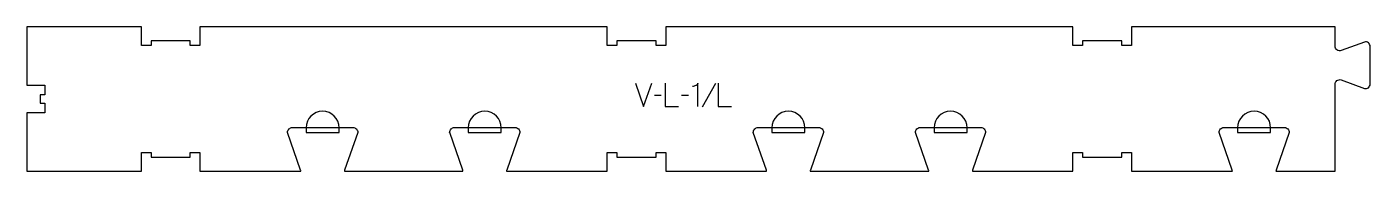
# Model space of a CAD drawing. Extents: x 0 to 1731, y 0 to 186.
import ezdxf

# ---------------------------------------------------------------- set-up
doc = ezdxf.new("R2010")
doc.units = 0
for name, color, linetype in [('1_ANYTOOL_1MMDEEP_LABELS_S', 2, 'CONTINUOUS'), ('4_ANYTOOL_CUTTHROUGH_OUTSI', 5, 'CONTINUOUS'), ('5_ANYTOOL_HALF_MILL_9MM_IN', 3, 'CONTINUOUS')]:
    doc.layers.add(name, color=color, linetype=linetype)

msp = doc.modelspace()

# ---------------------------------------------------------------- linework, layer by layer
at = {"layer": '1_ANYTOOL_1MMDEEP_LABELS_S'}
for p, q in [((887.128478, 112.818428), (869.942764, 82.046999)), ((817.399907, 97.175571), (808.614192, 97.089856)), ((852.285621, 97.175571), (843.499907, 97.089856))]:
    msp.add_line(p, q, dxfattribs=at)
for points in [[(784.271335, 113.289856), (794.642764, 83.289856), (805.185621, 113.289856)], [(822.542764, 113.289856), (822.542764, 83.289856), (839.642764, 83.289856)], [(890.557049, 113.289856), (890.557049, 83.289856), (907.657049, 83.289856)]]:
    msp.add_lwpolyline(points, dxfattribs=at)
msp.add_lwpolyline([(864.414192, 83.289856), (864.414192, 113.332714, -0.057478), (864.150169, 112.239746, -0.075801), (863.610621, 111.259499, -0.075474), (862.795168, 110.475625, -0.055107), (861.799907, 109.925571, -0.039607), (859.657666, 109.226059, -0.05918), (857.428478, 108.961285)], format="xyb", dxfattribs=at)
at = {"layer": '4_ANYTOOL_CUTTHROUGH_OUTSI'}
msp.add_lwpolyline([(1161.970256, 0, 0.06141), (1161.735346, 1.39487), (1144.839812, 49.667412, -0.084368), (1144.825777, 49.75, -0.414214), (1151.075777, 56), (1229.075777, 56, -0.414214), (1235.325777, 49.75, -0.084368), (1235.311742, 49.667412), (1218.412629, 1.383805, 0.061178), (1218.181214, 0), (1235.644616, 0), (1347.708453, 0), (1347.708453, 23.75, -0.414214), (1347.958453, 24), (1359.958453, 24, -0.414214), (1360.208453, 23.75), (1360.208453, 18), (1410.708453, 18), (1410.708453, 23.75, -0.414214), (1410.958453, 24), (1422.958453, 24, -0.414214), (1423.208453, 23.75), (1423.208453, 0), (1535.688292, 0), (1553.151609, 0, 0.06141), (1552.916698, 1.39487), (1536.021165, 49.667412, -0.084368), (1536.00713, 49.75, -0.414214), (1542.25713, 56), (1620.25713, 56, -0.414214), (1626.50713, 49.75, -0.084368), (1626.493094, 49.667412), (1609.593981, 1.383805, 0.061178), (1609.362567, 0), (1685.46013, 0), (1685.460358, 111.435484, -0.237079), (1687.979542, 116.449814, -0.237079), (1693.506282, 117.421898, -0.015608), (1693.521081, 117.41695), (1723.296755, 106.416967, 0.236335), (1728.36634, 107.315988, 0.237079), (1730.683989, 111.929174), (1730.684445, 160.435258, 0.237079), (1728.366796, 165.048442, 0.237104), (1723.282279, 165.94253), (1693.521077, 154.947931, -0.015604), (1693.506282, 154.942985, -0.237079), (1687.979542, 155.915068, -0.237079), (1685.460358, 160.9294), (1685.460589, 185.500002), (1423.208453, 185.500002), (1423.208453, 161.750002, -0.414214), (1422.958453, 161.500002), (1410.958453, 161.500002, -0.414214), (1410.708453, 161.750002), (1410.708453, 167.500002), (1360.208453, 167.500002), (1360.208453, 161.750002, -0.414214), (1359.958453, 161.500002), (1347.958453, 161.500002, -0.414214), (1347.708453, 161.750002), (1347.708453, 185.500002), (823.121101, 185.500002), (823.121101, 161.750002, -0.414214), (822.871101, 161.500002), (810.871101, 161.500002, -0.414214), (810.621101, 161.750002), (810.621101, 167.500002), (760.121101, 167.500002), (760.121101, 161.750002, -0.414214), (759.871101, 161.500002), (747.871101, 161.500002, -0.414214), (747.621101, 161.750002), (747.621101, 185.500002), (223.033748, 185.500002), (223.033748, 161.750002, -0.414214), (222.783748, 161.500002), (210.783748, 161.500002, -0.414214), (210.533748, 161.750002), (210.533748, 167.500002), (160.033748, 167.500002), (160.033748, 161.750002, -0.414214), (159.783748, 161.500002), (147.783748, 161.500002, -0.414214), (147.533748, 161.750002), (147.533748, 185.500002), (0, 185.500001), (0, 110.500009), (23.053024, 110.500009, -0.414214), (23.303024, 110.250009), (23.303024, 98.250009, -0.414214), (23.053024, 98.000009), (17.303024, 98.000009), (17.303024, 87.500009), (23.053024, 87.500009, -0.414214), (23.303024, 87.250009), (23.303024, 75.250009, -0.414214), (23.053024, 75.000009), (0, 75.000009), (0, 0.000001), (147.533748, 0), (147.533748, 23.75, -0.414214), (147.783748, 24), (159.783748, 24, -0.414214), (160.033748, 23.75), (160.033748, 18), (210.533748, 18), (210.533748, 23.75, -0.414214), (210.783748, 24), (222.783748, 24, -0.414214), (223.033748, 23.75), (223.033748, 0), (335.513587, 0), (352.976903, 0, 0.06141), (352.741993, 1.39487), (335.84646, 49.667412, -0.084368), (335.832424, 49.75, -0.414214), (342.082424, 56), (420.082424, 56, -0.414214), (426.332424, 49.75, -0.084368), (426.318389, 49.667412), (409.419276, 1.383805, 0.061178), (409.187862, 0), (561.882903, 0, 0.06141), (561.647993, 1.39487), (544.75246, 49.667412, -0.084368), (544.738424, 49.75, -0.414214), (550.988424, 56), (628.988424, 56, -0.414214), (635.238424, 49.75, -0.084368), (635.224389, 49.667412), (618.325276, 1.383805, 0.061178), (618.093862, 0), (635.557263, 0), (747.621101, 0), (747.621101, 23.75, -0.414214), (747.871101, 24), (759.871101, 24, -0.414214), (760.121101, 23.75), (760.121101, 18), (810.621101, 18), (810.621101, 23.75, -0.414214), (810.871101, 24), (822.871101, 24, -0.414214), (823.121101, 23.75), (823.121101, 0), (935.600939, 0), (953.064256, 0, 0.06141), (952.829346, 1.39487), (935.933812, 49.667412, -0.084368), (935.919777, 49.75, -0.414214), (942.169777, 56), (1020.169777, 56, -0.414214), (1026.419777, 49.75, -0.084368), (1026.405742, 49.667412), (1009.506629, 1.383805, 0.061178), (1009.275214, 0)], format="xyb", close=True, dxfattribs=at)
at = {"layer": '5_ANYTOOL_HALF_MILL_9MM_IN'}
for points in [[(402.332424, 55.75, 1), (359.832424, 55.75), (359.832424, 49.5), (402.332424, 49.5)], [(611.238424, 55.75, 1), (568.738424, 55.75), (568.738424, 49.5), (611.238424, 49.5)], [(1002.419777, 55.75, 1), (959.919777, 55.75), (959.919777, 49.5), (1002.419777, 49.5)], [(1211.325777, 55.75, 1), (1168.825777, 55.75), (1168.825777, 49.5), (1211.325777, 49.5)], [(1602.50713, 55.75, 1), (1560.00713, 55.75), (1560.00713, 49.5), (1602.50713, 49.5)]]:
    msp.add_lwpolyline(points, format="xyb", close=True, dxfattribs=at)

doc.saveas('drawing.dxf')
